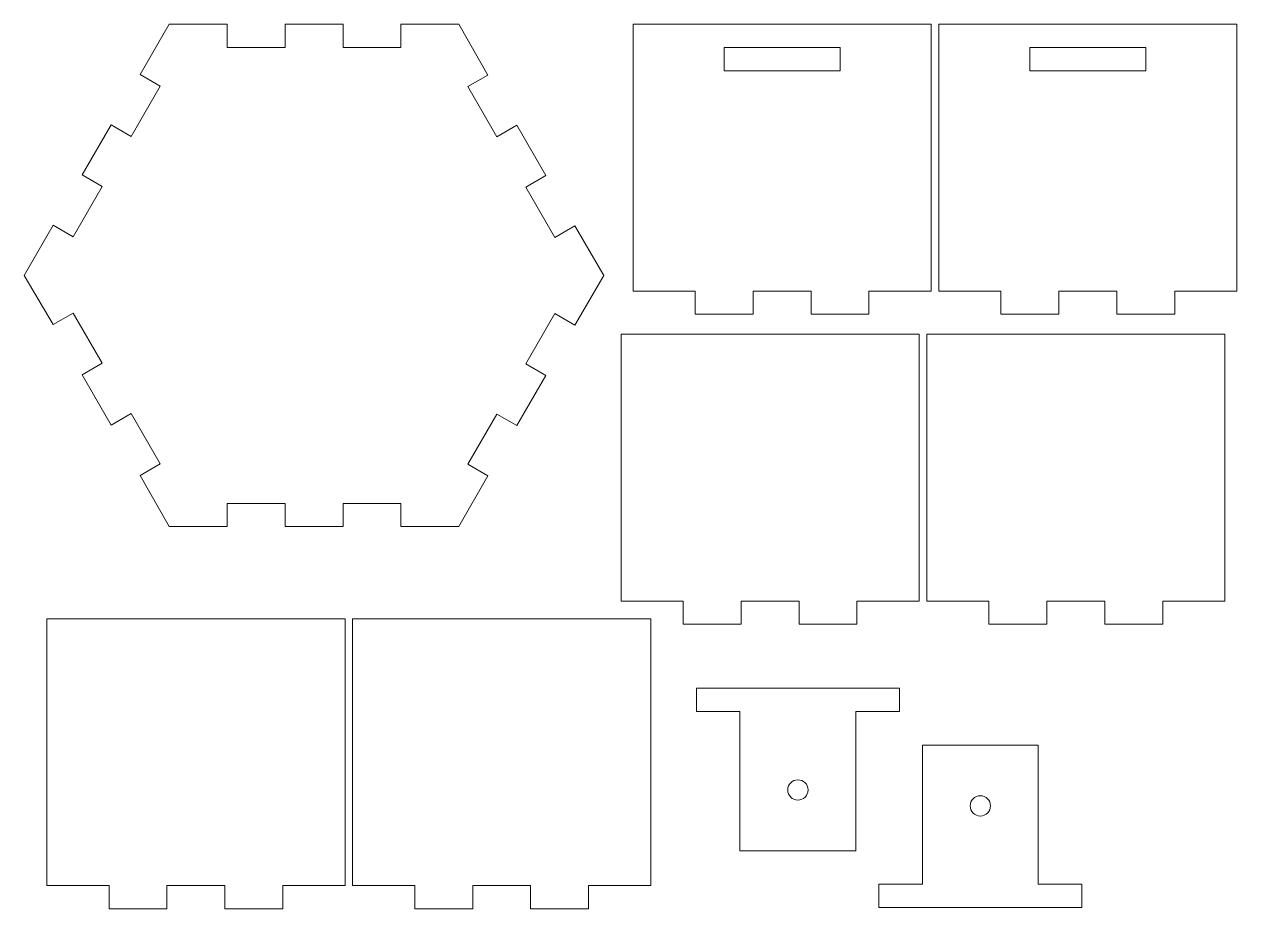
# Model space of a CAD drawing. Header units: inches. Extents: x 2 to 211, y 113 to 265.
import ezdxf

# ---------------------------------------------------------------- set-up
doc = ezdxf.new("R2010")
doc.units = ezdxf.units.IN
doc.header["$MEASUREMENT"] = 0
doc.layers.add('Layer 1', color=7, linetype='Continuous')

msp = doc.modelspace()

# ---------------------------------------------------------------- linework, layer by layer
at = {"layer": 'Layer 1', "lineweight": 0}
for points in [[(26.95, 265.06), (36.95, 265.06), (36.95, 261.06), (46.95, 261.06), (46.95, 265.06), (56.95, 265.06), (56.95, 261.06), (66.95, 261.06), (66.95, 265.06), (76.95, 265.06), (81.95, 256.31), (78.49, 254.31), (83.49, 245.65), (86.95, 247.65), (91.95, 238.99), (88.49, 236.99), (93.49, 228.33), (96.95, 230.33), (101.95, 221.76), (96.95, 213.19), (93.49, 215.19), (88.49, 206.53), (91.95, 204.53), (86.95, 195.87), (83.49, 197.87), (78.49, 189.21), (81.95, 187.21), (76.95, 178.46), (66.95, 178.46), (66.95, 182.46), (56.95, 182.46), (56.95, 178.46), (46.95, 178.46), (46.95, 182.46), (36.95, 182.46), (36.95, 178.46), (26.95, 178.46), (21.95, 187.3), (25.42, 189.3), (20.42, 197.96), (16.95, 195.96), (11.95, 204.62), (15.42, 206.62), (10.42, 215.28), (6.95, 213.28), (1.95, 221.76), (6.95, 230.42), (10.42, 228.42), (15.42, 237.08), (11.95, 239.08), (16.95, 247.74), (20.42, 245.74), (25.42, 254.4), (21.95, 256.4), (26.95, 265.06)], [(106.99, 265.06), (158.4, 265.06), (158.4, 219.06), (147.69, 219.06), (147.69, 215.06), (137.69, 215.06), (137.69, 219.06), (127.69, 219.06), (127.69, 215.06), (117.69, 215.06), (117.69, 219.06), (106.99, 219.06), (106.99, 265.06)], [(159.73, 265.06), (211.14, 265.06), (211.14, 219.06), (200.43, 219.06), (200.43, 215.06), (190.43, 215.06), (190.43, 219.06), (180.43, 219.06), (180.43, 215.06), (170.43, 215.06), (170.43, 219.06), (159.73, 219.06), (159.73, 265.06)], [(142.69, 257.06), (122.69, 257.06), (122.69, 261.06), (142.69, 261.06), (142.69, 257.06)], [(195.43, 257.06), (175.43, 257.06), (175.43, 261.06), (195.43, 261.06), (195.43, 257.06)], [(104.91, 211.62), (156.32, 211.62), (156.32, 165.62), (145.62, 165.62), (145.62, 161.62), (135.62, 161.62), (135.62, 165.62), (125.62, 165.62), (125.62, 161.62), (115.62, 161.62), (115.62, 165.62), (104.91, 165.62), (104.91, 211.62)], [(157.65, 211.62), (209.06, 211.62), (209.06, 165.62), (198.36, 165.62), (198.36, 161.62), (188.36, 161.62), (188.36, 165.62), (178.36, 165.62), (178.36, 161.62), (168.36, 161.62), (168.36, 165.62), (157.65, 165.62), (157.65, 211.62)], [(5.87, 162.58), (57.29, 162.58), (57.29, 116.58), (46.58, 116.58), (46.58, 112.58), (36.58, 112.58), (36.58, 116.58), (26.58, 116.58), (26.58, 112.58), (16.58, 112.58), (16.58, 116.58), (5.87, 116.58), (5.87, 162.58)], [(58.61, 162.58), (110.03, 162.58), (110.03, 116.58), (99.32, 116.58), (99.32, 112.58), (89.32, 112.58), (89.32, 116.58), (79.32, 116.58), (79.32, 112.58), (69.32, 112.58), (69.32, 116.58), (58.61, 116.58), (58.61, 162.58)], [(117.93, 150.59), (152.93, 150.59), (152.93, 146.59), (145.43, 146.59), (145.43, 122.59), (125.43, 122.59), (125.43, 146.59), (117.93, 146.59), (117.93, 150.59)], [(184.4, 112.79), (149.4, 112.79), (149.4, 116.79), (156.9, 116.79), (156.9, 140.79), (176.9, 140.79), (176.9, 116.79), (184.4, 116.79), (184.4, 112.79)]]:
    msp.add_lwpolyline(points, dxfattribs=at)
for points in [[(133.68, 133.06), (133.68, 134.03), (134.47, 134.81), (135.43, 134.81), (136.4, 134.81), (137.18, 134.03), (137.18, 133.06), (137.18, 132.09), (136.4, 131.31), (135.43, 131.31), (134.47, 131.31), (133.68, 132.09), (133.68, 133.06)], [(168.65, 130.32), (168.65, 129.35), (167.87, 128.57), (166.9, 128.57), (165.93, 128.57), (165.15, 129.35), (165.15, 130.32), (165.15, 131.28), (165.93, 132.07), (166.9, 132.07), (167.87, 132.07), (168.65, 131.28), (168.65, 130.32)]]:
    msp.add_open_spline(points, degree=3, knots=[0, 0, 0, 0, 1, 1, 1, 2, 2, 2, 3, 3, 3, 4, 4, 4, 4], dxfattribs=at)

doc.saveas('drawing.dxf')
